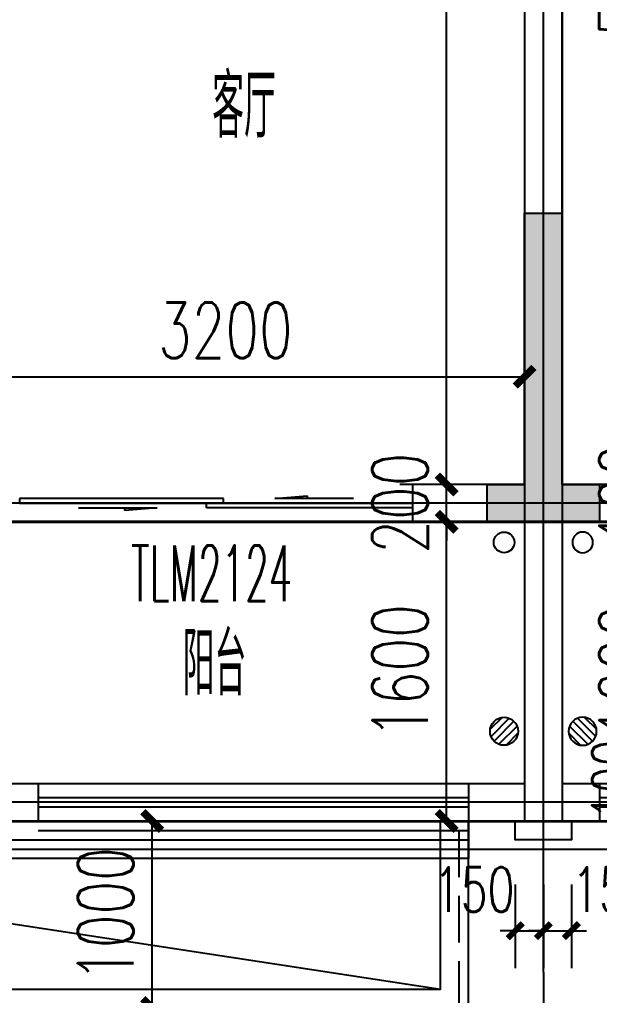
# Model space of a CAD drawing. Extents: x -59851 to 653804, y -249523 to 437614.
# Drawn here: x -40114 to -37014, y 135055 to 140275 of the extents above; entities that cross this region are included whole.
import ezdxf

# ---------------------------------------------------------------- set-up
doc = ezdxf.new("R2010")
doc.units = 0
doc.header["$LTSCALE"] = 1000
doc.header["$MEASUREMENT"] = 0
doc.linetypes.add('DASH', pattern=[0.35, 0.25, -0.1])
for name, color, linetype, lineweight in [('33计一半面积外廓线', 53, 'Continuous', 35), ('33计全面积外廓线', 21, 'Continuous', 35), ('A-第四道尺寸线(线脚尺寸)', 105, 'Continuous', 5)]:
    doc.layers.add(name, color=color, linetype=linetype, lineweight=lineweight)
doc.layers.add('_S-PS(排水管)', color=255, linetype='Continuous', plot=False)
for name, color, linetype in [('A-ROOF', 7, 'Continuous'), ('A-外装饰线脚', 7, 'Continuous'), ('A-第三道尺寸线', 105, 'Continuous'), ('A-线脚看线', 9, 'Continuous'), ('A-雨棚', 153, 'Continuous'), ('AE-FLOR', 151, 'Continuous'), ('AXIS', 3, 'Continuous'), ('DOTE', 16, 'Continuous'), ('NL', 5, 'Continuous'), ('PUB_HATCH', 8, 'Continuous'), ('PUB_TEXT', 7, 'Continuous'), ('WALL', 2, 'Continuous'), ('WINDOW', 4, 'Continuous'), ('WINDOW_TEXT', 7, 'Continuous'), ('ys', 154, 'Continuous'), ('剪力墙', 6, 'Continuous'), ('栏杆', 142, 'Continuous')]:
    doc.layers.add(name, color=color, linetype=linetype)
doc.styles.add('_TCH_DIM_T3', font='SIMPLEX.shx', dxfattribs={"width": 0.705882, "bigfont": 'GBCBIG.shx'})
doc.styles.add('_TCH_WINDOW', font='SIMPLEX.shx', dxfattribs={"width": 0.7, "height": 3.5, "bigfont": 'GBCBIG.shx'})
doc.styles.get("Standard").update_dxf_attribs({"font": 'gbenor.shx', "width": 0.7, "bigfont": 'gbcbig.shx'})
doc.dimstyles.new('_TCH_ARCH&&100', dxfattribs={"dimtxt": 297.5, "dimasz": 100, "dimexe": 250, "dimexo": 300, "dimgap": 100, "dimtad": 1, "dimdec": 0, "dimzin": 0, "dimdsep": 46, "dimtxsty": '_TCH_DIM_T3', "dimblk": 'ARCHTICK', "dimcen": 0.09, "dimclrt": 7, "dimazin": 2, "dimtfac": 1, "dimtdec": 0, "dimtix": 1, "dimtmove": 2, "dimatfit": 3, "dimfxl": 0, "dimtolj": 1, "dimtzin": 0, "dimarcsym": 0})
doc.dimstyles.new('_TCH_ARCH&&80', dxfattribs={"dimtxt": 238, "dimasz": 80, "dimexe": 200, "dimexo": 240, "dimgap": 80, "dimtad": 1, "dimdec": 0, "dimzin": 0, "dimdsep": 46, "dimtxsty": '_TCH_DIM_T3', "dimblk": 'ARCHTICK', "dimcen": 0.09, "dimclrt": 7, "dimazin": 2, "dimtfac": 1, "dimtdec": 0, "dimtix": 1, "dimtmove": 2, "dimatfit": 3, "dimfxl": 0, "dimtolj": 1, "dimtzin": 0, "dimarcsym": 0})

# ---------------------------------------------------------------- blocks, each defined once
blk = doc.blocks.new('zhouxianshouceng0329')
at = {"layer": 'DOTE'}
for p, q in [((-37313.7, 194580), (-37313.7, 218959.5)), ((15572.3, 197088.3), (-44988.6, 197088.3)), ((15572.3, 195488.3), (-44988.6, 195488.3))]:
    blk.add_line(p, q, dxfattribs=at)
blk = doc.blocks.new('jgjlq030328')
at = {"layer": 'PUB_HATCH'}
blk.add_hatch(color=256, dxfattribs=at).paths.add_polyline_path([(-283935, 8011.9), (-283935, 8211.9), (-283735, 8211.9), (-283735, 9661.9), (-283535, 9661.9), (-283535, 8211.9), (-283335, 8211.9), (-283335, 8011.9)])
at = {"layer": '剪力墙'}
blk.add_lwpolyline([(-283935, 8011.9), (-283935, 8211.9), (-283735, 8211.9), (-283735, 9661.9), (-283535, 9661.9), (-283535, 8211.9), (-283335, 8211.9), (-283335, 8011.9), (-283935, 8011.9), (-283535, 8011.9)], dxfattribs=at)
blk = doc.blocks.new('$DorLib2D$00000131')
at = {"color": 0, "linetype": 'Continuous'}
for p, q in [((0.15, 0.125), (0.2319, 0.1973)), ((0.2319, 0.1973), (0.2319, 0.125)), ((-0.5, 0.125), (-0.5, 0)), ((0.0192, 0.125), (-0.5, 0.125)), ((0.0192, 0), (0.0192, 0.125)), ((0.35, 0.125), (0.15, 0.125)), ((-0.5, 0), (0.0192, 0)), ((-0.024, 0), (0.5, 0)), ((-0.024, -0.125), (-0.024, 0)), ((0.5, 0), (0.5, -0.125)), ((-0.35, -0.125), (-0.15, -0.125)), ((-0.2319, -0.1973), (-0.2319, -0.125)), ((-0.15, -0.125), (-0.2319, -0.1973)), ((0.5, -0.125), (-0.024, -0.125))]:
    blk.add_line(p, q, dxfattribs=at)
blk = doc.blocks.new('_ArchTick')
at = {"color": 0, "linetype": 'ByBlock', "const_width": 0.4}
blk.add_lwpolyline([(-0.5, -0.5), (0.5, 0.5)], dxfattribs=at)
blk = doc.blocks.new('*D712')
at = {"layer": 'A-第三道尺寸线', "color": 0, "lineweight": -2, "transparency": 16777216}
for p, q in [((-4670.7, 161034.8), (-4670.7, 161560.9)), ((-1470.7, 161034.8), (-1470.7, 161560.9)), ((-4670.7, 161310.9), (-1470.7, 161310.9))]:
    blk.add_line(p, q, dxfattribs=at)
at = {"layer": 'Defpoints', "color": 0, "transparency": 16777216}
for p in [(-1470.7, 161310.9), (-4670.7, 160734.8), (-1470.7, 160734.8)]:
    blk.add_point(p, dxfattribs=at)
at = {"layer": 'A-第三道尺寸线', "color": 0, "lineweight": -2, "transparency": 16777216, "xscale": 100, "yscale": 100, "zscale": 100, "rotation": 180}
blk.add_blockref('_ArchTick', (-4670.7, 161310.9), dxfattribs=at)
at = {"layer": 'A-第三道尺寸线', "color": 0, "lineweight": -2, "transparency": 16777216, "xscale": 100, "yscale": 100, "zscale": 100}
blk.add_blockref('_ArchTick', (-1470.7, 161310.9), dxfattribs=at)
at = {"layer": 'A-第三道尺寸线', "color": 7, "transparency": 16777216, "insert": (-3070.7, 161559.6), "char_height": 297.5, "attachment_point": 5, "style": '_TCH_DIM_T3'}
blk.add_mtext('\\A1;3200', dxfattribs=at)
blk = doc.blocks.new('*D715')
at = {"layer": 'A-第三道尺寸线', "color": 0, "lineweight": -2, "transparency": 16777216}
for p, q in [((-1612.2, 167934.8), (-2137.5, 167934.8)), ((-1887.5, 160734.8), (-1887.5, 167934.8)), ((-1612.2, 160734.8), (-2137.5, 160734.8))]:
    blk.add_line(p, q, dxfattribs=at)
at = {"layer": 'Defpoints', "color": 0, "transparency": 16777216}
for p in [(-1887.5, 167934.8), (-1312.2, 167934.8), (-1312.2, 160734.8)]:
    blk.add_point(p, dxfattribs=at)
at = {"layer": 'A-第三道尺寸线', "color": 0, "lineweight": -2, "transparency": 16777216, "xscale": 100, "yscale": 100, "zscale": 100}
for p, rotation in [((-1887.5, 167934.8), 90), ((-1887.5, 160734.8), 270)]:
    blk.add_blockref('_ArchTick', p, dxfattribs=dict(at, rotation=rotation))
at = {"layer": 'A-第三道尺寸线', "color": 7, "transparency": 16777216, "insert": (-2136.2, 164334.8), "char_height": 297.5, "attachment_point": 5, "rotation": 90, "style": '_TCH_DIM_T3'}
blk.add_mtext('\\A1;7200', dxfattribs=at)
blk = doc.blocks.new('*D716')
at = {"layer": 'A-第三道尺寸线', "color": 0, "lineweight": -2, "transparency": 16777216}
for p, q in [((-1887.5, 160734.8), (-1887.5, 160834.8)), ((-1612.2, 160734.8), (-2137.5, 160734.8)), ((-1887.5, 160534.8), (-1887.5, 160734.8)), ((-1612.2, 160534.8), (-2137.5, 160534.8)), ((-1887.5, 160534.8), (-1887.5, 160434.8))]:
    blk.add_line(p, q, dxfattribs=at)
at = {"layer": 'Defpoints', "color": 0, "transparency": 16777216}
for p in [(-1887.5, 160734.8), (-1312.2, 160734.8), (-1312.2, 160534.8)]:
    blk.add_point(p, dxfattribs=at)
at = {"layer": 'A-第三道尺寸线', "color": 0, "lineweight": -2, "transparency": 16777216, "xscale": 100, "yscale": 100, "zscale": 100}
for p, rotation in [((-1887.5, 160734.8), 270), ((-1887.5, 160534.8), 90)]:
    blk.add_blockref('_ArchTick', p, dxfattribs=dict(at, rotation=rotation))
at = {"layer": 'A-第三道尺寸线', "color": 7, "transparency": 16777216, "insert": (-2136.2, 160634.8), "char_height": 297.5, "attachment_point": 5, "rotation": 90, "style": '_TCH_DIM_T3'}
blk.add_mtext('\\A1;200', dxfattribs=at)
blk = doc.blocks.new('*D717')
at = {"layer": 'A-第三道尺寸线', "color": 0, "lineweight": -2, "transparency": 16777216}
for p, q in [((-1612.2, 160534.8), (-2137.5, 160534.8)), ((-1887.5, 158934.8), (-1887.5, 160534.8)), ((-1612.2, 158934.8), (-2137.5, 158934.8))]:
    blk.add_line(p, q, dxfattribs=at)
at = {"layer": 'Defpoints', "color": 0, "transparency": 16777216}
for p in [(-1887.5, 160534.8), (-1312.2, 160534.8), (-1312.2, 158934.8)]:
    blk.add_point(p, dxfattribs=at)
at = {"layer": 'A-第三道尺寸线', "color": 0, "lineweight": -2, "transparency": 16777216, "xscale": 100, "yscale": 100, "zscale": 100}
for p, rotation in [((-1887.5, 160534.8), 90), ((-1887.5, 158934.8), 270)]:
    blk.add_blockref('_ArchTick', p, dxfattribs=dict(at, rotation=rotation))
at = {"layer": 'A-第三道尺寸线', "color": 7, "transparency": 16777216, "insert": (-2136.2, 159734.8), "char_height": 297.5, "attachment_point": 5, "rotation": 90, "style": '_TCH_DIM_T3'}
blk.add_mtext('\\A1;1600', dxfattribs=at)
blk = doc.blocks.new('*D722')
at = {"layer": 'A-第三道尺寸线', "color": 0, "lineweight": -2, "transparency": 16777216}
for p, q in [((6050.3, 166234.8), (5554.3, 166234.8)), ((5804.3, 160734.8), (5804.3, 166234.8)), ((6050.3, 160734.8), (5554.3, 160734.8))]:
    blk.add_line(p, q, dxfattribs=at)
at = {"layer": 'Defpoints', "color": 0, "transparency": 16777216}
for p in [(5804.3, 166234.8), (6350.3, 166234.8), (6350.3, 160734.8)]:
    blk.add_point(p, dxfattribs=at)
at = {"layer": 'A-第三道尺寸线', "color": 0, "lineweight": -2, "transparency": 16777216, "xscale": 100, "yscale": 100, "zscale": 100}
for p, rotation in [((5804.3, 166234.8), 90), ((5804.3, 160734.8), 270)]:
    blk.add_blockref('_ArchTick', p, dxfattribs=dict(at, rotation=rotation))
at = {"layer": 'A-第三道尺寸线', "color": 7, "transparency": 16777216, "insert": (5555.6, 163484.8), "char_height": 297.5, "attachment_point": 5, "rotation": 90, "style": '_TCH_DIM_T3'}
blk.add_mtext('\\A1;5500', dxfattribs=at)
blk = doc.blocks.new('*D723')
at = {"layer": 'A-第三道尺寸线', "color": 0, "lineweight": -2, "transparency": 16777216}
for p, q in [((5804.3, 160734.8), (5804.3, 160834.8)), ((6050.3, 160734.8), (5554.3, 160734.8)), ((5804.3, 160634.8), (5804.3, 160734.8)), ((6050.3, 160634.8), (5554.3, 160634.8)), ((5804.3, 160634.8), (5804.3, 160534.8))]:
    blk.add_line(p, q, dxfattribs=at)
at = {"layer": 'Defpoints', "color": 0, "transparency": 16777216}
for p in [(5804.3, 160734.8), (6350.3, 160734.8), (6350.3, 160634.8)]:
    blk.add_point(p, dxfattribs=at)
at = {"layer": 'A-第三道尺寸线', "color": 0, "lineweight": -2, "transparency": 16777216, "xscale": 100, "yscale": 100, "zscale": 100}
for p, rotation in [((5804.3, 160734.8), 270), ((5804.3, 160634.8), 90)]:
    blk.add_blockref('_ArchTick', p, dxfattribs=dict(at, rotation=rotation))
at = {"layer": 'A-第三道尺寸线', "color": 7, "transparency": 16777216, "insert": (5555.6, 160684.8), "char_height": 297.5, "attachment_point": 5, "rotation": 90, "style": '_TCH_DIM_T3'}
blk.add_mtext('\\A1;100', dxfattribs=at)
blk = doc.blocks.new('*D725')
at = {"layer": 'A-第三道尺寸线', "color": 0, "lineweight": -2, "transparency": 16777216}
for p, q in [((6050.3, 160534.8), (5554.3, 160534.8)), ((5804.3, 158934.8), (5804.3, 160534.8)), ((6050.3, 158934.8), (5554.3, 158934.8))]:
    blk.add_line(p, q, dxfattribs=at)
at = {"layer": 'Defpoints', "color": 0, "transparency": 16777216}
for p in [(5804.3, 160534.8), (6350.3, 160534.8), (6350.3, 158934.8)]:
    blk.add_point(p, dxfattribs=at)
at = {"layer": 'A-第三道尺寸线', "color": 0, "lineweight": -2, "transparency": 16777216, "xscale": 100, "yscale": 100, "zscale": 100}
for p, rotation in [((5804.3, 160534.8), 90), ((5804.3, 158934.8), 270)]:
    blk.add_blockref('_ArchTick', p, dxfattribs=dict(at, rotation=rotation))
at = {"layer": 'A-第三道尺寸线', "color": 7, "transparency": 16777216, "insert": (5555.6, 159734.8), "char_height": 297.5, "attachment_point": 5, "rotation": 90, "style": '_TCH_DIM_T3'}
blk.add_mtext('\\A1;1600', dxfattribs=at)
blk = doc.blocks.new('2fxianjiao0331')
at = {"layer": 'A-外装饰线脚'}
blk.add_lwpolyline([(-209259.1, 135988.3), (-209259.1, 135888.3), (-209559.1, 135888.3), (-209559.1, 135988.3)], dxfattribs=at)
at = {"layer": 'A-线脚看线'}
blk.add_lwpolyline([(-212109.1, 135938.4), (-209809.1, 135938.3)], dxfattribs=at)
blk = doc.blocks.new('*D288')
at = {"layer": 'A-第四道尺寸线(线脚尺寸)', "color": 0, "lineweight": -2, "transparency": 16777216}
for p, q in [((-37463.7, 135648.3), (-37463.7, 135201.8)), ((-37313.7, 135648.3), (-37313.7, 135201.8)), ((-37463.7, 135401.8), (-37543.7, 135401.8)), ((-37463.7, 135401.8), (-37313.7, 135401.8)), ((-37313.7, 135401.8), (-37233.7, 135401.8))]:
    blk.add_line(p, q, dxfattribs=at)
at = {"layer": 'Defpoints', "color": 0, "transparency": 16777216}
for p in [(-37463.7, 135888.3), (-37313.7, 135888.3), (-37313.7, 135401.8)]:
    blk.add_point(p, dxfattribs=at)
at = {"layer": 'A-第四道尺寸线(线脚尺寸)', "color": 0, "lineweight": -2, "transparency": 16777216, "xscale": 80, "yscale": 80, "zscale": 80}
blk.add_blockref('_ArchTick', (-37463.7, 135401.8), dxfattribs=at)
at = {"layer": 'A-第四道尺寸线(线脚尺寸)', "color": 0, "lineweight": -2, "transparency": 16777216, "xscale": 80, "yscale": 80, "zscale": 80, "rotation": 180}
blk.add_blockref('_ArchTick', (-37313.7, 135401.8), dxfattribs=at)
at = {"layer": 'A-第四道尺寸线(线脚尺寸)', "color": 7, "transparency": 16777216, "insert": (-37683.7, 135621.8), "char_height": 238, "attachment_point": 5, "style": '_TCH_DIM_T3'}
blk.add_mtext('\\A1;150', dxfattribs=at)
blk = doc.blocks.new('*D289')
at = {"layer": 'A-第四道尺寸线(线脚尺寸)', "color": 0, "lineweight": -2, "transparency": 16777216}
for p, q in [((-37313.7, 135648.3), (-37313.7, 135201.8)), ((-37163.7, 135648.3), (-37163.7, 135201.8)), ((-37313.7, 135401.8), (-37393.7, 135401.8)), ((-37313.7, 135401.8), (-37163.7, 135401.8)), ((-37163.7, 135401.8), (-37083.7, 135401.8))]:
    blk.add_line(p, q, dxfattribs=at)
at = {"layer": 'Defpoints', "color": 0, "transparency": 16777216}
for p in [(-37313.7, 135888.3), (-37163.7, 135888.3), (-37163.7, 135401.8)]:
    blk.add_point(p, dxfattribs=at)
at = {"layer": 'A-第四道尺寸线(线脚尺寸)', "color": 0, "lineweight": -2, "transparency": 16777216, "xscale": 80, "yscale": 80, "zscale": 80}
blk.add_blockref('_ArchTick', (-37313.7, 135401.8), dxfattribs=at)
at = {"layer": 'A-第四道尺寸线(线脚尺寸)', "color": 0, "lineweight": -2, "transparency": 16777216, "xscale": 80, "yscale": 80, "zscale": 80, "rotation": 180}
blk.add_blockref('_ArchTick', (-37163.7, 135401.8), dxfattribs=at)
at = {"layer": 'A-第四道尺寸线(线脚尺寸)', "color": 7, "transparency": 16777216, "insert": (-36943.7, 135621.8), "char_height": 238, "attachment_point": 5, "style": '_TCH_DIM_T3'}
blk.add_mtext('\\A1;150', dxfattribs=at)
blk = doc.blocks.new('*D314')
at = {"layer": 'A-第四道尺寸线(线脚尺寸)', "color": 0, "lineweight": -2, "transparency": 16777216}
for p, q in [((-36714.6, 135988.3), (-36714.6, 136068.3)), ((-36923.5, 135988.3), (-36514.6, 135988.3)), ((-36714.6, 135888.3), (-36714.6, 135988.3)), ((-36923.5, 135888.3), (-36514.6, 135888.3)), ((-36714.6, 135888.3), (-36714.6, 135808.3))]:
    blk.add_line(p, q, dxfattribs=at)
at = {"layer": 'Defpoints', "color": 0, "transparency": 16777216}
for p in [(-37163.5, 135988.3), (-36714.6, 135988.3), (-37163.5, 135888.3)]:
    blk.add_point(p, dxfattribs=at)
at = {"layer": 'A-第四道尺寸线(线脚尺寸)', "color": 0, "lineweight": -2, "transparency": 16777216, "xscale": 80, "yscale": 80, "zscale": 80}
for p, rotation in [((-36714.6, 135988.3), 270), ((-36714.6, 135888.3), 90)]:
    blk.add_blockref('_ArchTick', p, dxfattribs=dict(at, rotation=rotation))
at = {"layer": 'A-第四道尺寸线(线脚尺寸)', "color": 7, "transparency": 16777216, "insert": (-36934.6, 136208.3), "char_height": 238, "attachment_point": 5, "rotation": 90, "style": '_TCH_DIM_T3'}
blk.add_mtext('\\A1;100', dxfattribs=at)
blk = doc.blocks.new('_LV13')
at = {"color": 0}
for p, q in [((-0.071, 0.495), (-0.495, 0.071)), ((0.183, 0.465), (-0.465, -0.183)), ((0.354, 0.354), (-0.354, -0.354)), ((0.465, 0.183), (-0.183, -0.465)), ((0.495, -0.071), (0.071, -0.495))]:
    blk.add_line(p, q, dxfattribs=at)
blk.add_circle((0, 0), 0.5)
blk = doc.blocks.new('fjdsajkjjg0505')
at = {"layer": '_S-PS(排水管)'}
blk.add_lwpolyline([(-185177.9, 92258.5, -1), (-185287.9, 92258.5, -1)], format="xyb", close=True, dxfattribs=at)
at = {"layer": 'NL', "ltscale": 0.5, "extrusion": (0, 0, -1), "xscale": -150, "yscale": 150, "zscale": -150}
blk.add_blockref('_LV13', (185232.9, 91248.5), dxfattribs=at)
blk = doc.blocks.new('e330505')
at = {"layer": '_S-PS(排水管)'}
blk.add_lwpolyline([(-37158.7, 137478.3, 1), (-37048.7, 137478.3, 1)], format="xyb", close=True, dxfattribs=at)
at = {"layer": 'NL', "ltscale": 0.5, "extrusion": (0, 0, -1), "xscale": 150, "yscale": 150, "zscale": -150}
blk.add_blockref('_LV13', (37103.7, 136468.3), dxfattribs=at)
blk = doc.blocks.new('*D1577')
at = {"layer": 'A-第三道尺寸线', "color": 0, "lineweight": -2, "transparency": 16777216}
for p, q in [((-39713.7, 135988.3), (-39154.5, 135988.3)), ((-39404.5, 134988.3), (-39404.5, 135988.3)), ((-39713.7, 134988.3), (-39154.5, 134988.3))]:
    blk.add_line(p, q, dxfattribs=at)
at = {"layer": 'Defpoints', "color": 0, "transparency": 16777216}
for p in [(-40013.7, 135988.3), (-39404.5, 135988.3), (-40013.7, 134988.3)]:
    blk.add_point(p, dxfattribs=at)
at = {"layer": 'A-第三道尺寸线', "color": 0, "lineweight": -2, "transparency": 16777216, "xscale": 100, "yscale": 100, "zscale": 100}
for p, rotation in [((-39404.5, 135988.3), 90), ((-39404.5, 134988.3), 270)]:
    blk.add_blockref('_ArchTick', p, dxfattribs=dict(at, rotation=rotation))
at = {"layer": 'A-第三道尺寸线', "color": 7, "transparency": 16777216, "insert": (-39653.3, 135488.3), "char_height": 297.5, "attachment_point": 5, "rotation": 90, "style": '_TCH_DIM_T3'}
blk.add_mtext('\\A1;1000', dxfattribs=at)
blk = doc.blocks.new('*D3001')
at = {"layer": 'AXIS', "color": 0, "lineweight": -2, "transparency": 16777216}
for p, q in [((-40713.7, 134880), (-40713.7, 132430)), ((-37313.7, 134880), (-37313.7, 132430)), ((-40713.7, 132680), (-37313.7, 132680))]:
    blk.add_line(p, q, dxfattribs=at)
at = {"layer": 'Defpoints', "color": 0, "transparency": 16777216}
for p in [(-40713.7, 135180), (-37313.7, 135180), (-37313.7, 132680)]:
    blk.add_point(p, dxfattribs=at)
at = {"layer": 'AXIS', "color": 0, "lineweight": -2, "transparency": 16777216, "xscale": 100, "yscale": 100, "zscale": 100, "rotation": 180}
blk.add_blockref('_ArchTick', (-40713.7, 132680), dxfattribs=at)
at = {"layer": 'AXIS', "color": 0, "lineweight": -2, "transparency": 16777216, "xscale": 100, "yscale": 100, "zscale": 100}
blk.add_blockref('_ArchTick', (-37313.7, 132680), dxfattribs=at)
at = {"layer": 'AXIS', "color": 7, "transparency": 16777216, "insert": (-39013.7, 132928.8), "char_height": 297.5, "attachment_point": 5, "style": '_TCH_DIM_T3'}
blk.add_mtext('\\A1;3400', dxfattribs=at)
blk = doc.blocks.new('*D3002')
at = {"layer": 'AXIS', "color": 0, "lineweight": -2, "transparency": 16777216}
for p, q in [((-37313.7, 134880), (-37313.7, 132430)), ((-33913.7, 134880), (-33913.7, 132430)), ((-37313.7, 132680), (-33913.7, 132680))]:
    blk.add_line(p, q, dxfattribs=at)
at = {"layer": 'Defpoints', "color": 0, "transparency": 16777216}
for p in [(-37313.7, 135180), (-33913.7, 135180), (-33913.7, 132680)]:
    blk.add_point(p, dxfattribs=at)
at = {"layer": 'AXIS', "color": 0, "lineweight": -2, "transparency": 16777216, "xscale": 100, "yscale": 100, "zscale": 100, "rotation": 180}
blk.add_blockref('_ArchTick', (-37313.7, 132680), dxfattribs=at)
at = {"layer": 'AXIS', "color": 0, "lineweight": -2, "transparency": 16777216, "xscale": 100, "yscale": 100, "zscale": 100}
blk.add_blockref('_ArchTick', (-33913.7, 132680), dxfattribs=at)
at = {"layer": 'AXIS', "color": 7, "transparency": 16777216, "insert": (-35613.7, 132928.8), "char_height": 297.5, "attachment_point": 5, "style": '_TCH_DIM_T3'}
blk.add_mtext('\\A1;3400', dxfattribs=at)
blk = doc.blocks.new('rqwerqwrqq')
at = {"layer": 'A-ROOF'}
blk.add_line((-178944.2, 241960.5), (-173094.2, 241960.5), dxfattribs=at)
blk.add_lwpolyline([(-178944.2, 242010.5), (-173094.2, 242010.5), (-173094.2, 241910.5), (-178944.2, 241910.5)], close=True, dxfattribs=at)
at = {"layer": 'A-外装饰线脚'}
blk.add_lwpolyline([(-173094.2, 242110.5), (-173094.2, 241960.5), (-172294.2, 241960.5), (-172294.2, 242110.5)], dxfattribs=at)
blk = doc.blocks.new('a2huxing0322')
at = {"layer": 'AE-FLOR'}
for points in [[(-4070.7, 159134.8), (-1770.7, 159134.8)], [(-4070.7, 158934.8), (-1770.7, 158934.8)]]:
    blk.add_lwpolyline(points, dxfattribs=at)
at = {"layer": 'WALL'}
for p, q in [((-1270.7, 168134.8), (-1270.7, 160634.8)), ((-1470.7, 167934.8), (-1470.7, 160734.8)), ((-1470.7, 160734.8), (-2070.7, 160734.8)), ((-2070.7, 160734.8), (-2070.7, 160534.8)), ((-1270.7, 160634.8), (-1270.7, 158934.8)), ((-2070.7, 160534.8), (-1470.7, 160534.8)), ((-1470.7, 160534.8), (-1470.7, 159134.8)), ((-4770.7, 159134.8), (-4070.7, 159134.8)), ((-4070.7, 159134.8), (-4070.7, 158934.8)), ((-1770.7, 159134.8), (-1470.7, 159134.8)), ((-1770.7, 159134.8), (-1770.7, 158934.8)), ((-4870.7, 158934.8), (-4070.7, 158934.8)), ((-1770.7, 158934.8), (-1270.7, 158934.8))]:
    blk.add_line(p, q, dxfattribs=at)
at = {"layer": 'WINDOW'}
blk.add_line((-4170.7, 160534.8), (-2070.7, 160534.8), dxfattribs=at)
at = {"layer": '栏杆'}
for points in [[(-4070.7, 159059.8), (-1770.7, 159059.8)], [(-4070.7, 159009.8), (-1770.7, 159009.8)]]:
    blk.add_lwpolyline(points, dxfattribs=at)
at = {"layer": 'WINDOW'}
ref = blk.add_blockref('$DorLib2D$00000131', (-3120.7, 160634.8), dxfattribs=dict(at, xscale=2100, yscale=200, zscale=2100))
ref.add_attrib('A', 'TLM2124', (-3575.7, 160111), dxfattribs={"layer": 'WINDOW_TEXT', "height": 297.5, "style": '_TCH_WINDOW', "width": 0.494118})
at = {"layer": 'PUB_TEXT', "width": 0.7}
for s, p in [('客厅', (-3140.8, 162588.9)), ('阳台', (-3298.6, 159606.4))]:
    blk.add_text(s, height=337.59, dxfattribs=at).set_placement(p)
at = {"layer": 'A-第三道尺寸线'}
for p1, p2, distance, picture, middle in [((-1312.2, 160734.8), (-1312.2, 167934.8), 575.2, '*D715', (-2136.2, 164334.8)), ((-4670.7, 160734.8), (-1470.7, 160734.8), 576.1, '*D712', (-3070.7, 161559.6)), ((-1312.2, 160534.8), (-1312.2, 160734.8), 575.2, '*D716', (-2136.2, 160634.8)), ((-1312.2, 158934.8), (-1312.2, 160534.8), 575.2, '*D717', (-2136.2, 159734.8))]:
    dim = blk.add_aligned_dim(p1=p1, p2=p2, distance=distance, dimstyle='_TCH_ARCH&&100', dxfattribs=at)
    dim.commit()
    dim.dimension.update_dxf_attribs({"geometry": picture, "text_midpoint": middle})
blk = doc.blocks.new('a3huxing0323')
at = {"layer": 'AE-FLOR'}
for points in [[(5407.6, 159134.8), (7807.6, 159134.8)], [(5407.6, 158934.8), (7807.6, 158934.8)]]:
    blk.add_lwpolyline(points, dxfattribs=at)
at = {"layer": 'WALL'}
for p, q in [((5007.6, 168234.8), (5007.6, 160634.8)), ((5207.6, 160734.8), (5207.6, 168234.8)), ((5907.6, 160734.8), (5207.6, 160734.8)), ((5007.6, 160634.8), (5007.6, 158934.8)), ((5207.6, 160534.8), (5907.6, 160534.8)), ((5207.6, 160534.8), (5207.6, 159134.8)), ((5207.6, 159134.8), (5407.6, 159134.8)), ((5407.6, 159134.8), (5407.6, 158934.8)), ((5007.6, 158934.8), (5407.6, 158934.8))]:
    blk.add_line(p, q, dxfattribs=at)
at = {"layer": '栏杆'}
for points in [[(5407.6, 159059.8), (7807.6, 159059.8)], [(5407.6, 159009.8), (7807.6, 159009.8)]]:
    blk.add_lwpolyline(points, dxfattribs=at)
at = {"layer": 'A-第三道尺寸线'}
for p1, p2, picture, middle in [((6350.3, 160734.8), (6350.3, 166234.8), '*D722', (5555.6, 163484.8)), ((6350.3, 160634.8), (6350.3, 160734.8), '*D723', (5555.6, 160684.8)), ((6350.3, 158934.8), (6350.3, 160534.8), '*D725', (5555.6, 159734.8))]:
    dim = blk.add_aligned_dim(p1=p1, p2=p2, distance=546, dimstyle='_TCH_ARCH&&100', dxfattribs=at)
    dim.commit()
    dim.dimension.update_dxf_attribs({"geometry": picture, "text_midpoint": middle})
blk = doc.blocks.new('2cengxianjiao0427')
at = {"layer": 'A-第四道尺寸线(线脚尺寸)'}
for base, p1, p2, angle, picture, middle in [((-36714.6, 135988.3), (-37163.5, 135888.3), (-37163.5, 135988.3), 90, '*D314', (-36934.6, 136208.3)), ((-37313.7, 135401.8), (-37463.7, 135888.3), (-37313.7, 135888.3), 0, '*D288', (-37683.7, 135621.8)), ((-37163.7, 135401.8), (-37313.7, 135888.3), (-37163.7, 135888.3), 0, '*D289', (-36943.7, 135621.8))]:
    dim = blk.add_linear_dim(base=base, p1=p1, p2=p2, angle=angle, dimstyle='_TCH_ARCH&&80', dxfattribs=at)
    dim.commit()
    dim.dimension.update_dxf_attribs({"geometry": picture, "text_midpoint": middle, "dimtype": 129})

msp = doc.modelspace()

# ---------------------------------------------------------------- linework, layer by layer
at = {"layer": '33计一半面积外廓线'}
msp.add_lwpolyline([(-40813.7, 137588.3), (-40813.7, 135988.3), (-33813.7, 135988.3), (-33813.7, 137588.3)], close=True, dxfattribs=at)
at = {"layer": '33计全面积外廓线'}
msp.add_lwpolyline([(-44213.7, 146488.3), (-44213.7, 137588.3), (186.3, 137588.3)], dxfattribs=at)
at = {"layer": 'AXIS'}
msp.add_line((-37313.7, 135180), (-37313.7, 131180), dxfattribs=at)

# ---------------------------------------------------------------- block references
msp.add_blockref('zhouxianshouceng0329', (0, -59400))
at = {"layer": '剪力墙'}
msp.add_blockref('jgjlq030328', (246321.3, 129576.4), dxfattribs=at)

# ---------------------------------------------------------------- dimensions: what is measured, and where the dimension line sits
at = {"layer": 'AXIS'}
for p1, p2, picture, middle in [((-40713.7, 135180), (-37313.7, 135180), '*D3001', (-39013.7, 132928.8)), ((-37313.7, 135180), (-33913.7, 135180), '*D3002', (-35613.7, 132928.8))]:
    dim = msp.add_aligned_dim(p1=p1, p2=p2, distance=-2500, dimstyle='_TCH_ARCH&&100', dxfattribs=at)
    dim.commit()
    dim.dimension.update_dxf_attribs({"geometry": picture, "text_midpoint": middle})

# ---------------------------------------------------------------- next in the draw order: block references
msp.add_blockref('a2huxing0322', (-35943, -22946.5))

# ---------------------------------------------------------------- next in the draw order: linework, layer by layer
at = {"layer": 'A-雨棚', "linetype": 'DASH'}
msp.add_lwpolyline([(-43513.7, 135988.3), (-43513.7, 134988.3), (-37763.7, 134988.3), (-37763.7, 135988.3)], dxfattribs=at)
at = {"layer": 'A-雨棚'}
msp.add_lwpolyline([(-43413.7, 135988.3), (-43413.7, 135088.3), (-37863.7, 135088.3), (-37863.7, 135988.3)], dxfattribs=at)
at = {"layer": 'ys'}
msp.add_lwpolyline([(-43413.7, 135938.3), (-37863.7, 135088.3)], dxfattribs=at)

# ---------------------------------------------------------------- next in the draw order: block references
msp.add_blockref('a3huxing0323', (-42421.3, -22946.5))

# ---------------------------------------------------------------- next in the draw order: dimensions: what is measured, and where the dimension line sits
at = {"layer": 'A-第三道尺寸线'}
dim = msp.add_aligned_dim(p1=(-40013.7, 134988.3), p2=(-40013.7, 135988.3), distance=-609.2, dimstyle='_TCH_ARCH&&100', dxfattribs=at)
dim.commit()
dim.dimension.update_dxf_attribs({"geometry": '*D1577', "text_midpoint": (-39653.3, 135488.3)})

# ---------------------------------------------------------------- next in the draw order: linework, layer by layer
at = {"layer": 'A-雨棚'}
msp.add_lwpolyline([(-43563.7, 135988.3), (-43563.7, 134938.3), (-37713.7, 134938.3), (-37713.7, 135988.3)], dxfattribs=at)

# ---------------------------------------------------------------- next in the draw order: block references
for name, p in [('2cengxianjiao0427', (0, 0)), ('rqwerqwrqq', (135380.5, -106122.2)), ('2fxianjiao0331', (172095.4, 0)), ('e330505', (0, 0)), ('fjdsajkjjg0505', (147709.2, 45219.8, 0))]:
    msp.add_blockref(name, p)

doc.saveas('drawing.dxf')
